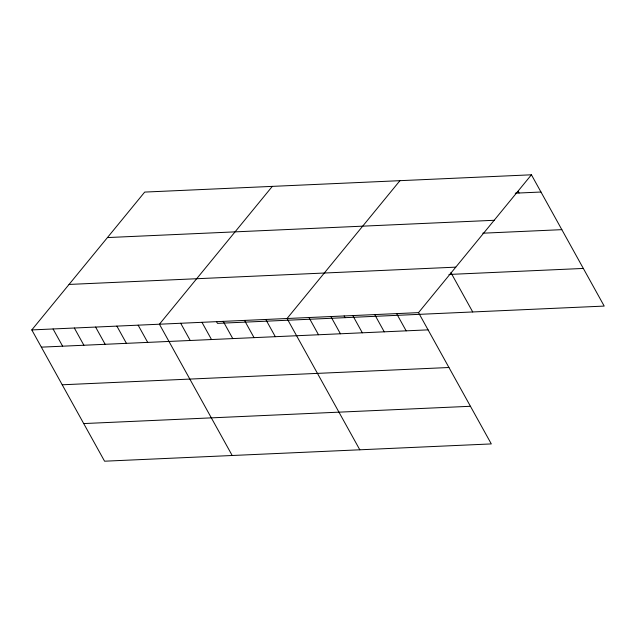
<?xml version="1.0" encoding="UTF-8"?>
<svg xmlns="http://www.w3.org/2000/svg" width="636" height="636" viewBox="0 0 636 636"><rect width="100%" height="100%" fill="white"/><g stroke="black" fill="none" stroke-linecap="round" stroke-linejoin="round"><path stroke-width="0.95" d="M31.8 329.917L418.528 312.634L491.302 443.92L104.574 461.203L31.8 329.917L144.698 192.08L531.426 174.797L604.2 306.083L217.472 323.366L216.526 321.649M272.319 186.372L159.421 324.217L232.196 455.503M399.941 180.672L287.043 318.517L359.809 449.795M418.528 312.634L531.426 174.797M515.247 193.169L540.974 192.024M107.444 237.57L494.172 220.287M482.756 233.197L561.842 229.66M69.054 284.435L455.781 267.152M448.952 274.45L583.339 268.44M41.348 347.145L428.076 329.861M62.217 384.788L448.937 367.505M83.706 423.568L470.433 406.285M518.109 191.277L519.063 193.002M450.916 272.629L472.715 311.958M396.61 313.62L406.158 330.847M374.699 314.597L384.247 331.825M352.781 315.575L362.329 332.803M344.148 315.949L345.094 317.658M330.871 316.553L340.419 333.781M308.953 317.531L318.501 334.759M265.769 319.463L275.316 336.69M244.502 320.417L254.05 337.644M223.228 321.363L232.776 338.591M201.962 322.317L211.51 339.545M180.688 323.263L190.236 340.491M138.147 325.171L147.703 342.399M116.881 326.117L126.429 343.345M95.607 327.071L105.163 344.299M74.34 328.017L83.888 345.245M53.066 328.971L62.622 346.199"/></g></svg>
